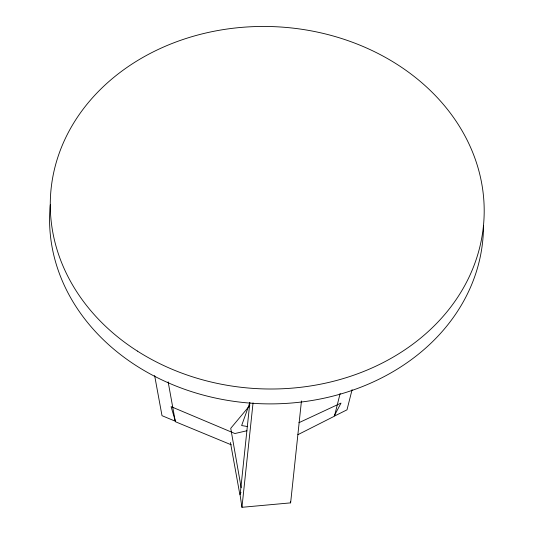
<?xml version="1.0" encoding="UTF-8"?>
<svg xmlns="http://www.w3.org/2000/svg" width="534" height="534" viewBox="0 0 534 534"><rect width="100%" height="100%" fill="white"/><g stroke="black" fill="none" stroke-linecap="round" stroke-linejoin="round"><path stroke-width="0.8" d="M249.859 402.569L240.113 495.071L241.955 507.3L290.623 502.868L301.456 400.934M241.955 507.3L253.056 402.883M340.151 393.438L334.471 416.079L346.993 409.832L352.106 389.64M249.772 402.843L241.635 425.551L247.376 426.506M240.988 492.401L239.866 494.611L230.434 442.486M249.845 405.446L230.735 428.321L241.161 487.675M297.892 434.683L333.957 416.44L341.006 403.09L298.9 422.714M246.895 430.764L234.9 433.528L171.087 406.634L175.553 421.787L231.255 444.809M154.633 375.556L162.009 415.679L175.265 421.199L168.143 381.843M290.389 501.346L290.623 502.868M483.49 225.488A217.031 181.186 2.7 0 1 257.835 403.597A217.031 181.186 2.7 0 1 50.289 204.796M137.358 351.065A217.031 181.186 2.7 0 0 482.683 232.17A217.031 181.186 2.7 0 0 181.66 39.95A217.031 181.186 2.7 0 0 137.358 351.065"/></g></svg>
